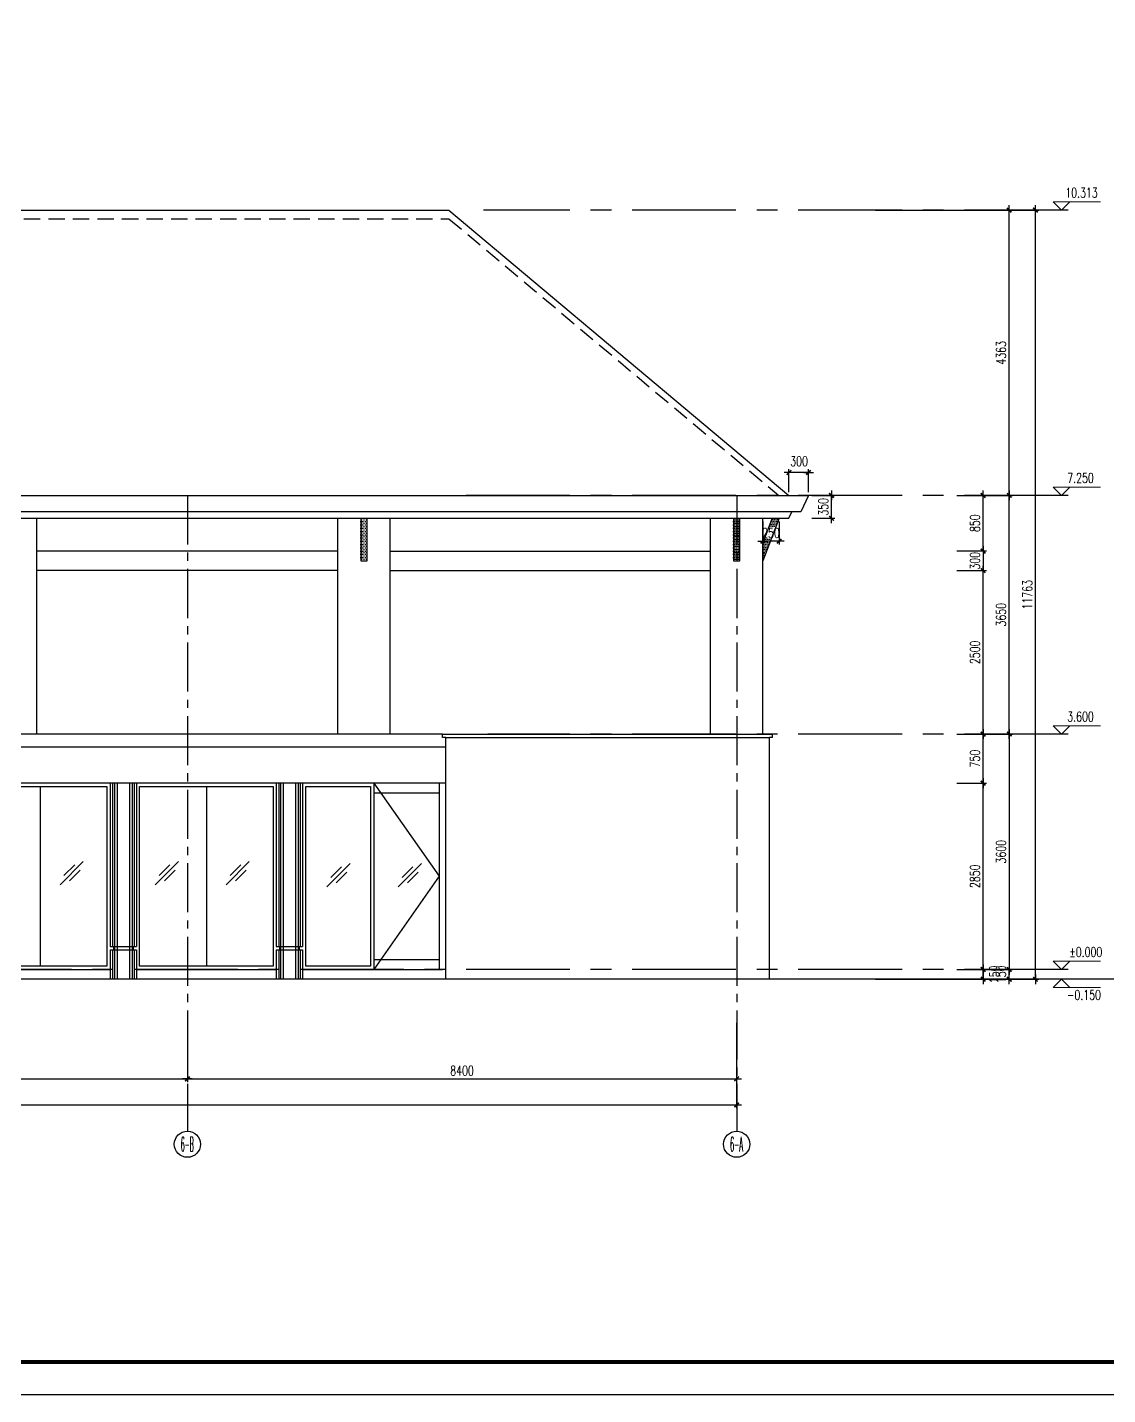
# Model space of a CAD drawing. Extents: x -395226 to -176901, y -140672 to 68263.
# Drawn here: x -242497 to -225976, y -74629 to -53717 of the extents above; entities that cross this region are included whole.
import ezdxf
from ezdxf.enums import TextEntityAlignment as Align

# ---------------------------------------------------------------- set-up
doc = ezdxf.new("R2010")
doc.units = 0
doc.header["$LTSCALE"] = 1000
doc.header["$MEASUREMENT"] = 0
for name, pattern in [('ACAD_ISO08W100', [36, 24, -3, 6, -3]), ('CENTER', [50.8, 31.75, -6.35, 6.35, -6.35]), ('HIDDEN', [0.375, 0.25, -0.125]), ('Plans$0$CENTER2', [1.125, 0.75, -0.125, 0.125, -0.125])]:
    doc.linetypes.add(name, pattern=pattern)
doc.layers.get('0').update_dxf_attribs({"linetype": 'CONTINUOUS'})
doc.layers.get('Defpoints').update_dxf_attribs({"linetype": 'CONTINUOUS'})
for name, color, linetype in [('A-AXIS', 3, 'CONTINUOUS'), ('A-AXIS-TEXT', 7, 'CONTINUOUS'), ('A-COLUMN', 1, 'CONTINUOUS'), ('A-DIM', 201, 'CONTINUOUS'), ('A-DOTE', 8, 'ACAD_ISO08W100'), ('A-FACADE', 5, 'CONTINUOUS'), ('A-FACADE-hatch', 252, 'CONTINUOUS'), ('A-FIN-GRAN', 34, 'CONTINUOUS'), ('A-LINE', 8, 'CONTINUOUS'), ('A-PUB-DIM', 3, 'CONTINUOUS'), ('A-ROOF', 7, 'CONTINUOUS'), ('A-SITE', 7, 'CONTINUOUS'), ('A-WALL', 2, 'CONTINUOUS'), ('A-WINDOW', 4, 'CONTINUOUS'), ('GLZ 01', 8, 'CONTINUOUS'), ('Plans$0$Grid', 9, 'Plans$0$CENTER2'), ('图框', 7, 'CONTINUOUS')]:
    doc.layers.add(name, color=color, linetype=linetype)
doc.layers.add('A-LEVEL', color=135, linetype='CONTINUOUS', lineweight=0)
doc.styles.add('COMPLEX', font='COMPLEX')
doc.styles.add('DIM_FONT', font='SIMPLEX', dxfattribs={"width": 0.7, "bigfont": 'GBCBIG'})
doc.styles.add('TJHZTXT', font='tjromans.shx', dxfattribs={"width": 0.8, "bigfont": 'tjhztxt.shx'})
doc.styles.add('zjz', font='tjromans.shx', dxfattribs={"width": 0.7, "height": 500, "bigfont": 'tjhztxt.shx'})
doc.dimstyles.new('DIM100', dxfattribs={"dimscale": 100, "dimtxt": 3, "dimasz": 0.01, "dimexe": 1, "dimexo": 1, "dimgap": 1, "dimtad": 1, "dimdec": 0, "dimzin": 0, "dimdsep": 46, "dimtxsty": 'DIM_FONT', "dimblk1": '_DIMX', "dimblk2": '_DIMX', "dimsah": 1, "dimcen": 0.01, "dimclrd": 256, "dimclre": 256, "dimclrt": 7, "dimadec": 0, "dimazin": 0, "dimtfac": 1, "dimtdec": 0, "dimtix": 1, "dimtmove": 2, "dimatfit": 3, "dimldrblk": '_DIMX', "dimfxl": 0, "dimtolj": 1, "dimtzin": 5, "dimarcsym": 0})

# ---------------------------------------------------------------- blocks, each defined once
blk = doc.blocks.new('A$C497E62DC')
for p, q in [((0, 0), (0, 3300)), ((800, 0), (800, 3300))]:
    blk.add_line(p, q)
at = {"color": 8}
blk.add_lwpolyline([(350, 3300), (350, 2650), (450, 2650), (450, 3300)], dxfattribs=at)
blk = doc.blocks.new('Colume#11')
at = {"color": 0}
for p, q in [((-200, 3050), (-200, 550)), ((200, 3050), (200, 550)), ((-200, 550), (200, 550)), ((-200, 500), (-200, 50)), ((-200, 500), (200, 500)), ((-150, 550), (-150, 500)), ((150, 550), (150, 500)), ((200, 500), (200, 50))]:
    blk.add_line(p, q, dxfattribs=at)
at = {"color": 8}
for p, q in [((-164, 3050), (-164, 550)), ((-134, 3050), (-134, 50)), ((-94, 3050), (-94, 50)), ((94, 3050), (94, 50)), ((134, 3050), (134, 50)), ((164, 3050), (164, 550)), ((-164, 500), (-164, 50)), ((164, 500), (164, 50))]:
    blk.add_line(p, q, dxfattribs=at)
blk = doc.blocks.new('glass hatch')
at = {"color": 9}
for p, q in [((0, 0), (355, 355)), ((61, 143), (225, 306)), ((143, 61), (306, 225))]:
    blk.add_line(p, q, dxfattribs=at)
blk = doc.blocks.new('A$C0E701CC7')
blk.add_line((1070, -50), (1070, -2800))
blk.add_lwpolyline([(50, -50), (2090, -50), (2090, -2800), (50, -2800)], close=True)
for p in [(288, -1556), (1372, -1556)]:
    blk.add_blockref('glass hatch', p)
blk = doc.blocks.new('_DIMX')
blk.add_line((-150, 0), (150, 0))
at = {"const_width": 50}
blk.add_lwpolyline([(-70, -70), (70, 70)], dxfattribs=at)
blk = doc.blocks.new('*D764')
at = {"layer": 'A-PUB-DIM', "lineweight": -2}
for p, q in [((-229529, -56513), (-227031, -56513)), ((-227081, -68276), (-227081, -56514)), ((-229529, -68276), (-227031, -68276))]:
    blk.add_line(p, q, dxfattribs=at)
at = {"layer": 'Defpoints', "color": 0}
for p in [(-229579, -56513), (-227081, -56513), (-229579, -68276)]:
    blk.add_point(p, dxfattribs=at)
at = {"layer": 'A-PUB-DIM', "lineweight": -2, "xscale": 0.5, "yscale": 0.5, "zscale": 0.5}
for p, rotation in [((-227081, -56513), 90), ((-227081, -68276), 270)]:
    blk.add_blockref('_DIMX', p, dxfattribs=dict(at, rotation=rotation))
at = {"layer": 'A-PUB-DIM', "insert": (-227206, -62395), "char_height": 150, "attachment_point": 5, "rotation": 90, "style": 'DIM_FONT'}
blk.add_mtext('\\A1;11763', dxfattribs=at)
blk = doc.blocks.new('*D765')
at = {"layer": 'A-PUB-DIM', "lineweight": -2}
for p, q in [((-228029, -64526), (-227431, -64526)), ((-227481, -64527), (-227481, -68126)), ((-228029, -68126), (-227431, -68126))]:
    blk.add_line(p, q, dxfattribs=at)
at = {"layer": 'Defpoints', "color": 0}
for p in [(-228079, -64526), (-228079, -68126), (-227481, -68126)]:
    blk.add_point(p, dxfattribs=at)
at = {"layer": 'A-PUB-DIM', "lineweight": -2, "xscale": 0.5, "yscale": 0.5, "zscale": 0.5}
for p, rotation in [((-227481, -64526), 90), ((-227481, -68126), 270)]:
    blk.add_blockref('_DIMX', p, dxfattribs=dict(at, rotation=rotation))
at = {"layer": 'A-PUB-DIM', "insert": (-227606, -66326), "char_height": 150, "attachment_point": 5, "rotation": 90, "style": 'DIM_FONT'}
blk.add_mtext('\\A1;3600', dxfattribs=at)
blk = doc.blocks.new('*D766')
at = {"layer": 'A-PUB-DIM', "lineweight": -2}
for p, q in [((-228029, -60876), (-227431, -60876)), ((-227481, -64526), (-227481, -60877)), ((-228029, -64526), (-227431, -64526))]:
    blk.add_line(p, q, dxfattribs=at)
at = {"layer": 'Defpoints', "color": 0}
for p in [(-228079, -60876), (-227481, -60876), (-228079, -64526)]:
    blk.add_point(p, dxfattribs=at)
at = {"layer": 'A-PUB-DIM', "lineweight": -2, "xscale": 0.5, "yscale": 0.5, "zscale": 0.5}
for p, rotation in [((-227481, -60876), 90), ((-227481, -64526), 270)]:
    blk.add_blockref('_DIMX', p, dxfattribs=dict(at, rotation=rotation))
at = {"layer": 'A-PUB-DIM', "insert": (-227606, -62701), "char_height": 150, "attachment_point": 5, "rotation": 90, "style": 'DIM_FONT'}
blk.add_mtext('\\A1;3650', dxfattribs=at)
blk = doc.blocks.new('A$C27EA7CCC')
at = {"layer": 'A-LEVEL', "linetype": 'ByBlock'}
blk.add_lwpolyline([(1018, 509), (509, 0), (0, 509), (2880, 509)], dxfattribs=at)
at = {"layer": 'A-LEVEL', "style": 'zjz', "width": 0.7}
for tag, p in [('-6.000（建筑）', (3635, 1346)), ('-6.300（结构）', (3635, 645))]:
    blk.add_attdef(tag, text='', height=600, dxfattribs=at).set_placement(p, align=Align.RIGHT)
blk = doc.blocks.new('*D767')
at = {"layer": 'A-PUB-DIM', "lineweight": -2}
for p, q in [((-228029, -68126), (-227431, -68126)), ((-227481, -68126), (-227481, -68125)), ((-227481, -68276), (-227481, -68126)), ((-228029, -68276), (-227431, -68276)), ((-227481, -68277), (-227481, -68277))]:
    blk.add_line(p, q, dxfattribs=at)
at = {"layer": 'Defpoints', "color": 0}
for p in [(-228079, -68126), (-227481, -68126), (-228079, -68276)]:
    blk.add_point(p, dxfattribs=at)
at = {"layer": 'A-PUB-DIM', "lineweight": -2, "xscale": 0.5, "yscale": 0.5, "zscale": 0.5}
for p, rotation in [((-227481, -68126), 270), ((-227481, -68276), 90)]:
    blk.add_blockref('_DIMX', p, dxfattribs=dict(at, rotation=rotation))
at = {"layer": 'A-PUB-DIM', "insert": (-227606, -68201), "char_height": 150, "attachment_point": 5, "rotation": 90, "style": 'DIM_FONT'}
blk.add_mtext('\\A1;150', dxfattribs=at)
blk = doc.blocks.new('*D768')
at = {"layer": 'A-DIM', "lineweight": -2}
for p, q in [((-228281, -68126), (-227831, -68126)), ((-227881, -68276), (-227881, -68127)), ((-228281, -68276), (-227831, -68276))]:
    blk.add_line(p, q, dxfattribs=at)
at = {"layer": 'Defpoints', "color": 0}
for p in [(-228331, -68126), (-227881, -68126), (-228331, -68276)]:
    blk.add_point(p, dxfattribs=at)
at = {"layer": 'A-DIM', "lineweight": -2, "xscale": 0.5, "yscale": 0.5, "zscale": 0.5}
for p, rotation in [((-227881, -68126), 90), ((-227881, -68276), 270)]:
    blk.add_blockref('_DIMX', p, dxfattribs=dict(at, rotation=rotation))
at = {"layer": 'A-DIM', "insert": (-227708, -68201), "char_height": 150, "attachment_point": 5, "rotation": 90, "style": 'DIM_FONT'}
blk.add_mtext('\\A1;150', dxfattribs=at)
blk = doc.blocks.new('*D769')
at = {"layer": 'A-DIM', "lineweight": -2}
for p, q in [((-228281, -65276), (-227831, -65276)), ((-227881, -68126), (-227881, -65277)), ((-228281, -68126), (-227831, -68126))]:
    blk.add_line(p, q, dxfattribs=at)
at = {"layer": 'Defpoints', "color": 0}
for p in [(-228331, -65276), (-227881, -65276), (-228331, -68126)]:
    blk.add_point(p, dxfattribs=at)
at = {"layer": 'A-DIM', "lineweight": -2, "xscale": 0.5, "yscale": 0.5, "zscale": 0.5}
for p, rotation in [((-227881, -65276), 90), ((-227881, -68126), 270)]:
    blk.add_blockref('_DIMX', p, dxfattribs=dict(at, rotation=rotation))
at = {"layer": 'A-DIM', "insert": (-228006, -66701), "char_height": 150, "attachment_point": 5, "rotation": 90, "style": 'DIM_FONT'}
blk.add_mtext('\\A1;2850', dxfattribs=at)
blk = doc.blocks.new('*D770')
at = {"layer": 'A-DIM', "lineweight": -2}
for p, q in [((-228281, -64526), (-227831, -64526)), ((-227881, -65276), (-227881, -64527)), ((-228281, -65276), (-227831, -65276))]:
    blk.add_line(p, q, dxfattribs=at)
at = {"layer": 'Defpoints', "color": 0}
for p in [(-228331, -64526), (-227881, -64526), (-228331, -65276)]:
    blk.add_point(p, dxfattribs=at)
at = {"layer": 'A-DIM', "lineweight": -2, "xscale": 0.5, "yscale": 0.5, "zscale": 0.5}
for p, rotation in [((-227881, -64526), 90), ((-227881, -65276), 270)]:
    blk.add_blockref('_DIMX', p, dxfattribs=dict(at, rotation=rotation))
at = {"layer": 'A-DIM', "insert": (-228006, -64901), "char_height": 150, "attachment_point": 5, "rotation": 90, "style": 'DIM_FONT'}
blk.add_mtext('\\A1;750', dxfattribs=at)
blk = doc.blocks.new('*D774')
at = {"layer": 'A-DIM', "lineweight": -2}
for p, q in [((-228281, -62026), (-227831, -62026)), ((-227881, -64526), (-227881, -62027)), ((-228281, -64526), (-227831, -64526))]:
    blk.add_line(p, q, dxfattribs=at)
at = {"layer": 'Defpoints', "color": 0}
for p in [(-228331, -62026), (-227881, -62026), (-228331, -64526)]:
    blk.add_point(p, dxfattribs=at)
at = {"layer": 'A-DIM', "lineweight": -2, "xscale": 0.5, "yscale": 0.5, "zscale": 0.5}
for p, rotation in [((-227881, -62026), 90), ((-227881, -64526), 270)]:
    blk.add_blockref('_DIMX', p, dxfattribs=dict(at, rotation=rotation))
at = {"layer": 'A-DIM', "insert": (-228006, -63276), "char_height": 150, "attachment_point": 5, "rotation": 90, "style": 'DIM_FONT'}
blk.add_mtext('\\A1;2500', dxfattribs=at)
blk = doc.blocks.new('*D775')
at = {"layer": 'A-PUB-DIM', "lineweight": -2}
for p, q in [((-228029, -56513), (-227431, -56513)), ((-227481, -60876), (-227481, -56514)), ((-228029, -60876), (-227431, -60876))]:
    blk.add_line(p, q, dxfattribs=at)
at = {"layer": 'Defpoints', "color": 0}
for p in [(-228079, -56513), (-227481, -56513), (-228079, -60876)]:
    blk.add_point(p, dxfattribs=at)
at = {"layer": 'A-PUB-DIM', "lineweight": -2, "xscale": 0.5, "yscale": 0.5, "zscale": 0.5}
for p, rotation in [((-227481, -56513), 90), ((-227481, -60876), 270)]:
    blk.add_blockref('_DIMX', p, dxfattribs=dict(at, rotation=rotation))
at = {"layer": 'A-PUB-DIM', "insert": (-227606, -58695), "char_height": 150, "attachment_point": 5, "rotation": 90, "style": 'DIM_FONT'}
blk.add_mtext('\\A1;4363', dxfattribs=at)
blk = doc.blocks.new('*D792')
at = {"layer": 'A-PUB-DIM', "lineweight": -2}
for p, q in [((-248450, -69249), (-248450, -69849)), ((-240050, -69249), (-240050, -69849)), ((-248449, -69799), (-240050, -69799))]:
    blk.add_line(p, q, dxfattribs=at)
at = {"layer": 'Defpoints', "color": 0}
for p in [(-248450, -69199), (-240050, -69199), (-240050, -69799)]:
    blk.add_point(p, dxfattribs=at)
at = {"layer": 'A-PUB-DIM', "lineweight": -2, "xscale": 0.5, "yscale": 0.5, "zscale": 0.5, "rotation": 180}
blk.add_blockref('_DIMX', (-248450, -69799), dxfattribs=at)
at = {"layer": 'A-PUB-DIM', "lineweight": -2, "xscale": 0.5, "yscale": 0.5, "zscale": 0.5}
blk.add_blockref('_DIMX', (-240050, -69799), dxfattribs=at)
at = {"layer": 'A-PUB-DIM', "insert": (-244250, -69674), "char_height": 150, "attachment_point": 5, "style": 'DIM_FONT'}
blk.add_mtext('\\A1;8400', dxfattribs=at)
blk = doc.blocks.new('*D793')
at = {"layer": 'A-PUB-DIM', "lineweight": -2}
for p, q in [((-240050, -69249), (-240050, -69849)), ((-231650, -69249), (-231650, -69849)), ((-240049, -69799), (-231650, -69799))]:
    blk.add_line(p, q, dxfattribs=at)
at = {"layer": 'Defpoints', "color": 0}
for p in [(-240050, -69199), (-231650, -69199), (-231650, -69799)]:
    blk.add_point(p, dxfattribs=at)
at = {"layer": 'A-PUB-DIM', "lineweight": -2, "xscale": 0.5, "yscale": 0.5, "zscale": 0.5, "rotation": 180}
blk.add_blockref('_DIMX', (-240050, -69799), dxfattribs=at)
at = {"layer": 'A-PUB-DIM', "lineweight": -2, "xscale": 0.5, "yscale": 0.5, "zscale": 0.5}
blk.add_blockref('_DIMX', (-231650, -69799), dxfattribs=at)
at = {"layer": 'A-PUB-DIM', "insert": (-235850, -69674), "char_height": 150, "attachment_point": 5, "style": 'DIM_FONT'}
blk.add_mtext('\\A1;8400', dxfattribs=at)
blk = doc.blocks.new('*D794')
at = {"layer": 'A-PUB-DIM', "lineweight": -2}
for p, q in [((-261890, -68941), (-261890, -70249)), ((-231650, -68941), (-231650, -70249)), ((-261889, -70199), (-231650, -70199))]:
    blk.add_line(p, q, dxfattribs=at)
at = {"layer": 'Defpoints', "color": 0}
for p in [(-261890, -68891), (-231650, -68891), (-231650, -70199)]:
    blk.add_point(p, dxfattribs=at)
at = {"layer": 'A-PUB-DIM', "lineweight": -2, "xscale": 0.5, "yscale": 0.5, "zscale": 0.5, "rotation": 180}
blk.add_blockref('_DIMX', (-261890, -70199), dxfattribs=at)
at = {"layer": 'A-PUB-DIM', "lineweight": -2, "xscale": 0.5, "yscale": 0.5, "zscale": 0.5}
blk.add_blockref('_DIMX', (-231650, -70199), dxfattribs=at)
at = {"layer": 'A-PUB-DIM', "insert": (-246770, -70074), "char_height": 150, "attachment_point": 5, "style": 'DIM_FONT'}
blk.add_mtext('\\A1;30240', dxfattribs=at)
blk = doc.blocks.new('_AXISO')
blk.add_circle((0, 0), 0.5)
at = {"layer": 'A-AXIS-TEXT', "style": 'COMPLEX', "width": 1.041667}
blk.add_attdef('A', text='', height=0.56, dxfattribs=at).set_placement((-0.25, -0.28), (0.25, -0.28), align=Align.FIT)
blk = doc.blocks.new('*D811')
at = {"layer": 'A-DIM', "lineweight": -2}
for p, q in [((-230850, -60826), (-230850, -60476)), ((-230550, -60526), (-230849, -60526)), ((-230550, -60826), (-230550, -60476))]:
    blk.add_line(p, q, dxfattribs=at)
at = {"layer": 'Defpoints', "color": 0}
for p in [(-230850, -60526), (-230850, -60876), (-230550, -60876)]:
    blk.add_point(p, dxfattribs=at)
at = {"layer": 'A-DIM', "lineweight": -2, "xscale": 0.5, "yscale": 0.5, "zscale": 0.5, "rotation": 180}
blk.add_blockref('_DIMX', (-230850, -60526), dxfattribs=at)
at = {"layer": 'A-DIM', "lineweight": -2, "xscale": 0.5, "yscale": 0.5, "zscale": 0.5}
blk.add_blockref('_DIMX', (-230550, -60526), dxfattribs=at)
at = {"layer": 'A-DIM', "insert": (-230695, -60354), "char_height": 150, "attachment_point": 5, "style": 'DIM_FONT'}
blk.add_mtext('\\A1;300', dxfattribs=at)
blk = doc.blocks.new('*D812')
at = {"layer": 'A-DIM', "lineweight": -2}
for p, q in [((-231250, -61276), (-231250, -61626)), ((-231000, -61276), (-231000, -61626)), ((-231250, -61576), (-231251, -61576)), ((-231000, -61576), (-231250, -61576)), ((-230999, -61576), (-230999, -61576))]:
    blk.add_line(p, q, dxfattribs=at)
at = {"layer": 'Defpoints', "color": 0}
for p in [(-231250, -61226), (-231000, -61226), (-231250, -61576)]:
    blk.add_point(p, dxfattribs=at)
at = {"layer": 'A-DIM', "lineweight": -2, "xscale": 0.5, "yscale": 0.5, "zscale": 0.5}
for p, rotation in [((-231250, -61576), 4.669054272388442e-10), ((-231000, -61576), 180.0000000004669)]:
    blk.add_blockref('_DIMX', p, dxfattribs=dict(at, rotation=rotation))
at = {"layer": 'A-DIM', "insert": (-231125, -61451), "char_height": 150, "attachment_point": 5, "style": 'DIM_FONT'}
blk.add_mtext('\\A1;250', dxfattribs=at)
blk = doc.blocks.new('*D813')
at = {"layer": 'A-DIM', "lineweight": -2}
for p, q in [((-230500, -60876), (-230150, -60876)), ((-230200, -60876), (-230200, -60875)), ((-230200, -61226), (-230200, -60876)), ((-230500, -61226), (-230150, -61226)), ((-230200, -61227), (-230200, -61227))]:
    blk.add_line(p, q, dxfattribs=at)
at = {"layer": 'Defpoints', "color": 0}
for p in [(-230550, -60876), (-230200, -60876), (-230550, -61226)]:
    blk.add_point(p, dxfattribs=at)
at = {"layer": 'A-DIM', "lineweight": -2, "xscale": 0.5, "yscale": 0.5, "zscale": 0.5}
for p, rotation in [((-230200, -60876), 270), ((-230200, -61226), 90)]:
    blk.add_blockref('_DIMX', p, dxfattribs=dict(at, rotation=rotation))
at = {"layer": 'A-DIM', "insert": (-230325, -61051), "char_height": 150, "attachment_point": 5, "rotation": 90, "style": 'DIM_FONT'}
blk.add_mtext('\\A1;350', dxfattribs=at)
blk = doc.blocks.new('*D861')
at = {"layer": 'A-DIM', "lineweight": -2}
for p, q in [((-228281, -61726), (-227831, -61726)), ((-227881, -61726), (-227881, -61725)), ((-227881, -61726), (-227881, -62026)), ((-228281, -62026), (-227831, -62026)), ((-227881, -62027), (-227881, -62027))]:
    blk.add_line(p, q, dxfattribs=at)
at = {"layer": 'Defpoints', "color": 0}
for p in [(-228331, -61726), (-228331, -62026), (-227881, -62026)]:
    blk.add_point(p, dxfattribs=at)
at = {"layer": 'A-DIM', "lineweight": -2, "xscale": 0.5, "yscale": 0.5, "zscale": 0.5}
for p, rotation in [((-227881, -61726), 270), ((-227881, -62026), 90)]:
    blk.add_blockref('_DIMX', p, dxfattribs=dict(at, rotation=rotation))
at = {"layer": 'A-DIM', "insert": (-228006, -61876), "char_height": 150, "attachment_point": 5, "rotation": 90, "style": 'DIM_FONT'}
blk.add_mtext('\\A1;300', dxfattribs=at)
blk = doc.blocks.new('*D862')
at = {"layer": 'A-DIM', "lineweight": -2}
for p, q in [((-228281, -60876), (-227831, -60876)), ((-227881, -61726), (-227881, -60877)), ((-228281, -61726), (-227831, -61726))]:
    blk.add_line(p, q, dxfattribs=at)
at = {"layer": 'Defpoints', "color": 0}
for p in [(-228331, -60876), (-227881, -60876), (-228331, -61726)]:
    blk.add_point(p, dxfattribs=at)
at = {"layer": 'A-DIM', "lineweight": -2, "xscale": 0.5, "yscale": 0.5, "zscale": 0.5}
for p, rotation in [((-227881, -60876), 90), ((-227881, -61726), 270)]:
    blk.add_blockref('_DIMX', p, dxfattribs=dict(at, rotation=rotation))
at = {"layer": 'A-DIM', "insert": (-228006, -61301), "char_height": 150, "attachment_point": 5, "rotation": 90, "style": 'DIM_FONT'}
blk.add_mtext('\\A1;850', dxfattribs=at)
blk = doc.blocks.new('TJAD_TK_A0')
at = {"layer": '图框'}
blk.add_line((973, -441.7), (2162, -441.7), dxfattribs=at)
at = {"layer": '图框', "const_width": 1.2}
blk.add_lwpolyline([(2152, -431.7), (2152, 389.3), (998, 389.3), (998, -431.7)], close=True, dxfattribs=at)

msp = doc.modelspace()

# ---------------------------------------------------------------- hatches: boundary and pattern name
at = {"layer": 'A-FACADE-hatch'}
h = msp.add_hatch(dxfattribs=at)
h.set_pattern_fill('DOTS', color=256, scale=400, style=0)
h.set_pattern_definition([(360, (-237399.666, -61876.343), (12.5, 25), [0, -25])])
h.paths.add_polyline_path([(-237299.7, -61226.3), (-237399.7, -61226.3), (-237399.7, -61876.3), (-237299.7, -61876.3)])
h = msp.add_hatch(dxfattribs=at)
h.set_pattern_fill('DOTS', color=256, scale=400, style=0)
h.set_pattern_definition([(360, (-231699.666, -61876.343), (12.5, 25), [0, -25])])
h.paths.add_polyline_path([(-231599.7, -61226.3), (-231699.7, -61226.3), (-231699.7, -61876.3), (-231599.7, -61876.3)])
h = msp.add_hatch(dxfattribs=at)
h.set_pattern_fill('DOTS', color=256, scale=400, style=0)
h.set_pattern_definition([(180, (-230949.666, -74346.701), (-12.5, 25), [0, -25])])
h.paths.add_polyline_path([(-231106.8, -61226.3), (-230999.7, -61226.3), (-231249.7, -61876.3), (-231249.7, -61597.8)])

# ---------------------------------------------------------------- linework, layer by layer
at = {"layer": 'A-DOTE', "linetype": 'CENTER', "ltscale": 0.05}
for p, q in [((-226580.5, -56513), (-235521.4, -56513)), ((-226580.5, -60876.3), (-236005.5, -60876.3)), ((-226580.5, -64526.3), (-235455.5, -64526.3)), ((-226580.5, -68126.3), (-267480.5, -68126.3))]:
    msp.add_line(p, q, dxfattribs=at)
at = {"layer": 'A-FACADE'}
for points in [[(-237749.7, -61726.3), (-242349.7, -61726.3)], [(-236949.7, -61726.3), (-232049.7, -61726.3)], [(-237749.7, -62026.3), (-242349.7, -62026.3)], [(-236949.7, -62026.3), (-232049.7, -62026.3)]]:
    msp.add_lwpolyline(points, dxfattribs=at)
at = {"layer": 'A-FIN-GRAN'}
for p, q in [((-236099.7, -64576.3), (-231149.7, -64576.3)), ((-243369.7, -68126.3), (-241229.7, -68126.3)), ((-240829.7, -68126.3), (-238689.7, -68126.3)), ((-238289.7, -68126.3), (-236149.7, -68126.3))]:
    msp.add_line(p, q, dxfattribs=at)
for points in [[(-236099.7, -64726.3), (-253389.7, -64726.3)], [(-236099.7, -65276.3), (-253389.7, -65276.3)]]:
    msp.add_lwpolyline(points, dxfattribs=at)
at = {"layer": 'A-LINE'}
for p, q in [((-230999.7, -61226.3), (-231249.7, -61876.3)), ((-231106.8, -61226.3), (-231249.7, -61597.8))]:
    msp.add_line(p, q, dxfattribs=at)
at = {"layer": 'A-ROOF'}
for p, q in [((-244049.7, -56513), (-236049.7, -56513)), ((-230549.7, -60876.3), (-230666.2, -61126.3)), ((-230666.2, -61126.3), (-249433.1, -61126.3))]:
    msp.add_line(p, q, dxfattribs=at)
at = {"layer": 'A-ROOF', "color": 8, "linetype": 'HIDDEN'}
msp.add_lwpolyline([(-249094.1, -60876.3), (-244049.7, -56643.6), (-236049.7, -56643.6), (-231005.2, -60876.3)], dxfattribs=at)
at = {"layer": 'A-ROOF'}
for points in [[(-236049.7, -56513), (-230849.7, -60876.3)], [(-249549.7, -60876.3), (-230549.7, -60876.3)], [(-249293.1, -61126.3), (-249246.5, -61226.3), (-230852.9, -61226.3), (-230806.2, -61126.3)]]:
    msp.add_lwpolyline(points, dxfattribs=at)
at = {"layer": 'A-SITE', "ltscale": 0.05}
msp.add_lwpolyline([(-219794.7, -68276.3), (-273494.7, -68276.3)], dxfattribs=at)
at = {"layer": 'A-WALL'}
for p, q in [((-236149.7, -64526.3), (-231099.7, -64526.3)), ((-236149.7, -64576.3), (-236149.7, -64526.3)), ((-236099.7, -64576.3), (-236149.7, -64576.3)), ((-236099.7, -68276.3), (-236099.7, -64576.3)), ((-231149.7, -68276.3), (-231149.7, -64576.3)), ((-231099.7, -64576.3), (-231149.7, -64576.3)), ((-231099.7, -64576.3), (-231099.7, -64526.3))]:
    msp.add_line(p, q, dxfattribs=at)
msp.add_lwpolyline([(-236149.7, -64526.3), (-253339.7, -64526.3)], dxfattribs=at)
at = {"layer": 'A-WINDOW'}
for p, q in [((-237199.7, -65276.3), (-237199.7, -68126.3)), ((-237199.7, -65426.3), (-236199.7, -65426.3)), ((-236199.7, -65276.3), (-236199.7, -68126.3)), ((-237199.7, -67976.3), (-236199.7, -67976.3))]:
    msp.add_line(p, q, dxfattribs=at)
msp.add_lwpolyline([(-237249.7, -68076.3), (-238239.7, -68076.3), (-238239.7, -65326.3), (-237249.7, -65326.3)], close=True, dxfattribs=at)
msp.add_lwpolyline([(-237199.7, -65276.3), (-236199.7, -66701.3), (-237199.7, -68126.3)], dxfattribs=at)
at = {"layer": 'Plans$0$Grid', "color": 8}
for p, q in [((-240049.7, -60876.3), (-240049.7, -70599.3)), ((-231649.7, -60876.3), (-231649.7, -70599.3))]:
    msp.add_line(p, q, dxfattribs=at)

# ---------------------------------------------------------------- block references
at = {"layer": 'A-AXIS'}
ref = msp.add_blockref('_AXISO', (-240049.7, -70799.3), dxfattribs=dict(at, xscale=400.0000000232831, yscale=399.9999999941792, zscale=400))
ref.add_attrib('A', '6-B', dxfattribs={"layer": 'A-AXIS-TEXT', "height": 224, "style": 'COMPLEX', "width": 0.292092}).set_placement((-240149.7, -70911.3), (-239953.4, -70911.3), align=Align.FIT)
ref = msp.add_blockref('_AXISO', (-231649.7, -70799.3), dxfattribs=dict(at, xscale=400.0000000232831, yscale=399.9999999941792, zscale=400))
ref.add_attrib('A', '6-A', dxfattribs={"layer": 'A-AXIS-TEXT', "height": 224, "style": 'COMPLEX', "width": 0.287528}).set_placement((-231749.7, -70911.3), (-231553.4, -70911.3), align=Align.FIT)
at = {"layer": 'A-COLUMN'}
for p in [(-243149.7, -64526.3), (-237749.7, -64526.3), (-232049.7, -64526.3)]:
    msp.add_blockref('A$C497E62DC', p, dxfattribs=at)
at = {"layer": 'A-FIN-GRAN'}
for p in [(-241029.7, -68326.3), (-238489.7, -68326.3)]:
    msp.add_blockref('Colume#11', p, dxfattribs=at)
at = {"layer": 'A-LEVEL', "linetype": 'ByBlock'}
ref = msp.add_blockref('A$C27EA7CCC', (-226807.8, -56513), dxfattribs=dict(at, xscale=0.25, yscale=0.25, zscale=0.25))
ref.add_attrib('-6.000（建筑）', '10.313', dxfattribs={"height": 150, "style": 'TJHZTXT', "width": 0.7}).set_placement((-226128.6, -56320.6), align=Align.RIGHT)
ref = msp.add_blockref('A$C27EA7CCC', (-226807.8, -60876.3), dxfattribs=dict(at, xscale=0.25, yscale=0.25, zscale=0.25))
ref.add_attrib('-6.000（建筑）', '7.250', dxfattribs={"height": 150, "style": 'TJHZTXT', "width": 0.7}).set_placement((-226188.6, -60683.9), align=Align.RIGHT)
ref = msp.add_blockref('A$C27EA7CCC', (-226807.8, -64526.3), dxfattribs=dict(at, xscale=0.25, yscale=0.25, zscale=0.25))
ref.add_attrib('-6.000（建筑）', '3.600', dxfattribs={"height": 150, "style": 'TJHZTXT', "width": 0.7}).set_placement((-226188.6, -64333.9), align=Align.RIGHT)
ref = msp.add_blockref('A$C27EA7CCC', (-226807.8, -68126.3), dxfattribs=dict(at, xscale=0.25, yscale=0.25, zscale=0.25))
ref.add_attrib('-6.000（建筑）', '%%p0.000', dxfattribs={"height": 150, "style": 'TJHZTXT', "width": 0.7}).set_placement((-226058.6, -67933.9), align=Align.RIGHT)
ref = msp.add_blockref('A$C27EA7CCC', (-226807.8, -68276.8), dxfattribs=dict(at, xscale=-0.25, yscale=0.25, zscale=0.25, rotation=180))
ref.add_attrib('-6.000（建筑）', '-0.150', dxfattribs={"height": 150, "style": 'TJHZTXT', "width": 0.7}).set_placement((-226078.6, -68590.4), align=Align.RIGHT)
at = {"layer": 'A-WINDOW'}
for p in [(-243369.7, -65276.3), (-240829.7, -65276.3)]:
    msp.add_blockref('A$C0E701CC7', p, dxfattribs=at)
at = {"layer": 'GLZ 01'}
for p in [(-237917, -66861.9), (-236825.3, -66861.9)]:
    msp.add_blockref('glass hatch', p, dxfattribs=at)
at = {"layer": '图框', "xscale": 50, "yscale": 50, "zscale": 50}
msp.add_blockref('TJAD_TK_A0', (-323394.7, -52544), dxfattribs=at)

# ---------------------------------------------------------------- dimensions: what is measured, and where the dimension line sits
at = {"layer": 'A-DIM'}
for base, p1, p2, angle, picture, middle in [((-230849.7, -60526.3), (-230549.7, -60876.3), (-230849.7, -60876.3), 180, '*D811', (-230695.5, -60353.8)), ((-227880.5, -68126.3), (-228330.5, -68276.3), (-228330.5, -68126.3), 90, '*D768', (-227708, -68201.3))]:
    dim = msp.add_linear_dim(base=base, p1=p1, p2=p2, angle=angle, dimstyle='DIM100', override={"dimscale": 50, "dimclrt": 256}, dxfattribs=at)
    dim.commit()
    dim.dimension.update_dxf_attribs({"geometry": picture, "text_midpoint": middle, "dimtype": 129})
for p1, p2, distance, picture, middle in [((-230549.7, -61226.3), (-230549.7, -60876.3), -350, '*D813', (-230324.7, -61051.3)), ((-228330.5, -61726.3), (-228330.5, -60876.3), -450, '*D862', (-228005.5, -61301.3)), ((-230999.7, -61226.3), (-231249.7, -61226.3), 350, '*D812', (-231124.7, -61451.3)), ((-228330.5, -61726.3), (-228330.5, -62026.3), 450, '*D861', (-228005.5, -61876.3)), ((-228330.5, -64526.3), (-228330.5, -62026.3), -450, '*D774', (-228005.5, -63276.3)), ((-228330.5, -65276.3), (-228330.5, -64526.3), -450, '*D770', (-228005.5, -64901.3)), ((-228330.5, -68126.3), (-228330.5, -65276.3), -450, '*D769', (-228005.5, -66701.3))]:
    dim = msp.add_aligned_dim(p1=p1, p2=p2, distance=distance, dimstyle='DIM100', override={"dimscale": 50, "dimclrt": 256}, dxfattribs=at)
    dim.commit()
    dim.dimension.update_dxf_attribs({"geometry": picture, "text_midpoint": middle})
at = {"layer": 'A-PUB-DIM'}
for base, p1, p2, angle, picture, middle in [((-227080.5, -56513), (-229578.6, -68276.3), (-229578.6, -56513), 270, '*D764', (-227205.5, -62394.7)), ((-227480.5, -56513), (-228079.1, -60876.3), (-228079.1, -56513), 270, '*D775', (-227605.5, -58694.7)), ((-227480.5, -60876.3), (-228079.1, -64526.3), (-228079.1, -60876.3), 270, '*D766', (-227605.5, -62701.3)), ((-227480.5, -68126.3), (-228079.1, -64526.3), (-228079.1, -68126.3), 90, '*D765', (-227605.5, -66326.3)), ((-227480.5, -68126.3), (-228079.1, -68276.3), (-228079.1, -68126.3), 270, '*D767', (-227605.5, -68201.3)), ((-231649.7, -70199.3), (-261889.7, -68891), (-231649.7, -68891), 180, '*D794', (-246769.7, -70074.3)), ((-240049.7, -69799.3), (-248449.7, -69198.7), (-240049.7, -69198.7), 180, '*D792', (-244249.7, -69674.3)), ((-231649.7, -69799.3), (-240049.7, -69198.7), (-231649.7, -69198.7), 180, '*D793', (-235849.7, -69674.3))]:
    dim = msp.add_linear_dim(base=base, p1=p1, p2=p2, angle=angle, dimstyle='DIM100', override={"dimscale": 50, "dimclrt": 256}, dxfattribs=at)
    dim.commit()
    dim.dimension.update_dxf_attribs({"geometry": picture, "text_midpoint": middle})

doc.saveas('drawing.dxf')
